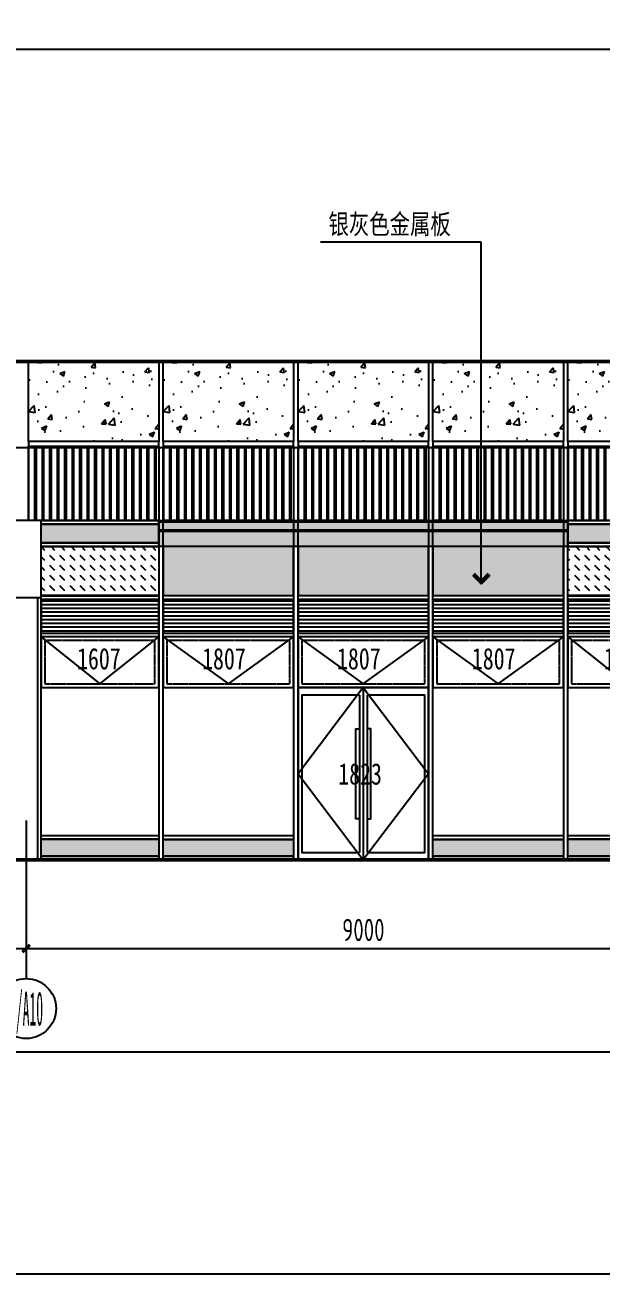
# Model space of a CAD drawing. Extents: x 72637 to 526294, y -245768 to 30884.
# Drawn here: x 215628 to 223315, y -110581 to -93920 of the extents above; entities that cross this region are included whole.
import ezdxf
from ezdxf.enums import TextEntityAlignment as Align

# ---------------------------------------------------------------- set-up
doc = ezdxf.new("R2010")
doc.units = 0
doc.header["$LTSCALE"] = 10
doc.header["$MEASUREMENT"] = 0
doc.linetypes.add('DASH', pattern=[0.35, 0.25, -0.1])
for name, color, linetype in [('$1$05-填充_天正', 26, 'Continuous'), ('01-标注_符号', 200, 'Continuous'), ('01-标注_轴线坐标', 132, 'Continuous'), ('02-TEXT_标注', 130, 'Continuous'), ('02-TEXT_轴号', 7, 'Continuous'), ('05-填充_156', 156, 'Continuous'), ('05-填充_168', 168, 'Continuous'), ('05-填充_18', 18, 'Continuous'), ('A-C_玻璃幕墙', 140, 'Continuous'), ('A-C_窗', 140, 'Continuous'), ('A-C_门', 150, 'Continuous'), ('AXIS_TEXT', 7, 'Continuous'), ('D-铝板', 181, 'Continuous'), ('E-立面轮廓', 241, 'Continuous')]:
    doc.layers.add(name, color=color, linetype=linetype)
doc.layers.add('04-不打印_辅助线', color=165, linetype='Continuous', plot=False)
doc.layers.add('DIM_MODI', color=6, linetype='Continuous', plot=False)
doc.styles.add('_TCH_AXIS', font='STXIHEI.TTF', dxfattribs={"width": 0.75})
doc.styles.add('_TCH_DIM_T3', font='ROS1', dxfattribs={"width": 0.8, "bigfont": 'JD'})
doc.styles.add('_TCH_LABEL', font='', dxfattribs={"width": 0.75})
doc.styles.add('COMPLEX', font='COMPLEX')
doc.styles.add('logo-3', font='', dxfattribs={"width": 0.8})
doc.styles.get("Standard").update_dxf_attribs({"font": 'STXIHEI.TTF', "width": 0.75})
doc.styles.get('_TCH_LABEL').set_extended_font_data('SimSun')
doc.styles.get('logo-3').set_extended_font_data('SimSun')
doc.dimstyles.new('_TCH_ARCH&&100', dxfattribs={"dimtxt": 297.5, "dimasz": 100, "dimexe": 250, "dimexo": 300, "dimgap": 100, "dimtad": 1, "dimdec": 0, "dimzin": 0, "dimdsep": 46, "dimtxsty": '_TCH_DIM_T3', "dimblk": 'ARCHTICK', "dimcen": 0.09, "dimclrt": 7, "dimazin": 2, "dimtfac": 1, "dimtdec": 0, "dimtix": 1, "dimtmove": 2, "dimatfit": 3, "dimfxl": 0, "dimtolj": 1, "dimtzin": 0, "dimarcsym": 0})
doc.dimstyles.new('副本 ISO-1', dxfattribs={"dimtxt": 2.5, "dimasz": 1.5, "dimexe": 1.25, "dimexo": 0.625, "dimtad": 1, "dimdec": 0, "dimtxsty": 'logo-3', "dimblk": 'ARCHTICK', "dimcen": 2.5, "dimdle": 1, "dimadec": 0, "dimazin": 0, "dimtfac": 1, "dimtdec": 0, "dimtix": 1, "dimtmove": 0, "dimatfit": 3, "dimldrblk": 'AR', "dimfxl": 0, "dimarcsym": 0})

# ---------------------------------------------------------------- blocks, each defined once
blk = doc.blocks.new('jhkuyfuk')
blk.add_lwpolyline([(-200, 0), (200, 0), (200, 4530), (-200, 4530)], close=True)
for points in [[(-200, 3500), (200, 3500)], [(-150, 3500), (-150, 0)], [(150, 3500), (150, 0)]]:
    blk.add_lwpolyline(points)
blk = doc.blocks.new('*U138')
at = {"layer": 'A-C_玻璃幕墙'}
blk.add_lwpolyline([(-30, 2265), (-30, -2265), (30, -2265), (30, 2265)], dxfattribs=at)
blk = doc.blocks.new('*U139')
at = {"layer": 'A-C_玻璃幕墙', "color": 0, "linetype": 'ByBlock', "lineweight": -2, "transparency": 16777216}
for p in [(0, 0), (1800, 0), (3600, 0), (5400, 0)]:
    blk.add_blockref('*U138', p, dxfattribs=at)
blk = doc.blocks.new('A$C5BC7050D')
for points in [[(-1735, 0), (5, 0), (5, 2300), (-1735, 2300)], [(-915, 550), (-965, 550), (-965, 1750), (-915, 1750)], [(-815, 550), (-765, 550), (-765, 1750), (-815, 1750)]]:
    blk.add_lwpolyline(points, close=True)
for points in [[(-865, 2300), (-1735, 1150), (-865, 0)], [(-915, 2200), (-1685, 2200), (-1685, 100), (-915, 100)], [(-915, 2200), (-915, 100)], [(-865, 2300), (-865, 0)], [(-865, 2300), (5, 1150), (-865, 0)], [(-815, 2200), (-815, 100)], [(-815, 100), (-45, 100), (-45, 2200), (-815, 2200)]]:
    blk.add_lwpolyline(points)
at = {"layer": '04-不打印_辅助线', "style": '_TCH_AXIS', "width": 0.75}
blk.add_text('1823', height=285.4, dxfattribs=at).set_placement((-1199, 1005))
blk = doc.blocks.new('*U148')
at = {"layer": '05-填充_156'}
h = blk.add_hatch(dxfattribs=at)
h.set_pattern_fill('DASH', color=256, scale=100, angle=315)
h.set_pattern_definition([(315, (-155019.49, 99447.835), (134.70384, -3e-14), [95.25, -95.25])])
h.paths.add_polyline_path([(0, 655), (1570, 655), (1570, 0), (0, 0)])
blk.add_lwpolyline([(0, 655), (1570, 655), (1570, 0), (0, 0)], close=True)
blk = doc.blocks.new('*U155')
at = {"layer": 'A-C_玻璃幕墙'}
blk.add_blockref('*U148', (-785, -327), dxfattribs=at)
blk = doc.blocks.new('*U156')
at = {"layer": 'A-C_玻璃幕墙', "color": 0, "linetype": 'ByBlock', "lineweight": -2, "transparency": 16777216}
for p in [(0, 0), (7030, 0)]:
    blk.add_blockref('*U155', p, dxfattribs=at)
blk = doc.blocks.new('jtdyy')
at = {"layer": '05-填充_168'}
h = blk.add_hatch(color=256, dxfattribs=at)
h.dxf.hatch_style = 1
h.paths.add_polyline_path([(1570, 50), (0, 50), (0, 275), (1570, 275)])
for points in [[(1570, 275), (0, 275), (0, 325), (1570, 325)], [(1570, 50), (0, 50), (0, 275), (1570, 275)], [(1570, 0), (0, 0), (0, 50), (1570, 50)]]:
    blk.add_lwpolyline(points, close=True)
blk = doc.blocks.new('jhtdrjytd')
at = {"layer": '05-填充_156'}
h = blk.add_hatch(dxfattribs=at)
h.set_pattern_fill('_USER', color=256, scale=50, pattern_type=0)
h.set_pattern_definition([(0, (770, 50), (0, 50), [])])
h.paths.add_polyline_path([(0, 50), (1570, 50), (1570, 500), (0, 500)])
at = {"layer": '05-填充_168'}
h = blk.add_hatch(color=256, dxfattribs=at)
h.dxf.hatch_style = 1
h.paths.add_polyline_path([(1570, 1255), (0, 1255), (0, 1505), (1570, 1505)])
for points in [[(1570, 1505), (0, 1505), (0, 1555), (1570, 1555)], [(1570, 1255), (0, 1255), (0, 1505), (1570, 1505)], [(1570, 1205), (0, 1205), (0, 1255), (1570, 1255)], [(1570, 500), (0, 500), (0, 550), (1570, 550)], [(0, 50), (1570, 50), (1570, 500), (0, 500)], [(1570, 0), (0, 0), (0, 50), (1570, 50)]]:
    blk.add_lwpolyline(points, close=True)
blk = doc.blocks.new('*U183')
at = {"layer": 'A-C_玻璃幕墙'}
for name, p in [('jhtdrjytd', (-785, 710)), ('jtdyy', (-785, -2265))]:
    blk.add_blockref(name, p, dxfattribs=at)
blk = doc.blocks.new('*U184')
at = {"layer": 'A-C_玻璃幕墙', "color": 0, "linetype": 'ByBlock', "lineweight": -2, "transparency": 16777216}
for p in [(0, 0), (7030, 0)]:
    blk.add_blockref('*U183', p, dxfattribs=at)
blk = doc.blocks.new('*U126')
at = {"layer": '05-填充_156'}
h = blk.add_hatch(dxfattribs=at)
h.set_pattern_fill('_USER', color=256, scale=50, pattern_type=0)
h.set_pattern_definition([(0, (940, 50), (0, 50), [])])
h.paths.add_polyline_path([(0, 50), (1740, 50), (1740, 500), (0, 500)])
at = {"layer": '05-填充_168'}
h = blk.add_hatch(color=256, dxfattribs=at)
h.dxf.hatch_style = 1
h.paths.add_polyline_path([(1740, 1205), (0, 1205), (0, 550), (1740, 550)])
for points in [[(0, 1555), (1740, 1555)], [(1740, 1205), (0, 1205)]]:
    blk.add_lwpolyline(points)
for points in [[(0, 550), (1740, 550), (1740, 1205), (0, 1205)], [(1740, 500), (0, 500), (0, 550), (1740, 550)], [(0, 50), (1740, 50), (1740, 500), (0, 500)], [(1740, 0), (0, 0), (0, 50), (1740, 50)]]:
    blk.add_lwpolyline(points, close=True)
blk = doc.blocks.new('*U185')
at = {"layer": 'A-C_玻璃幕墙'}
blk.add_blockref('*U126', (-870, -777), dxfattribs=at)
blk = doc.blocks.new('*U186')
at = {"layer": 'A-C_玻璃幕墙', "color": 0, "linetype": 'ByBlock', "lineweight": -2, "transparency": 16777216}
for p in [(0, 0), (1800, 0), (3600, 0)]:
    blk.add_blockref('*U185', p, dxfattribs=at)
blk = doc.blocks.new('*U167')
at = {"layer": '05-填充_168'}
h = blk.add_hatch(color=256, dxfattribs=at)
h.dxf.hatch_style = 1
h.paths.add_polyline_path([(1740, 50), (0, 50), (0, 275), (1740, 275)])
for points in [[(1740, 275), (0, 275), (0, 325), (1740, 325)], [(1740, 50), (0, 50), (0, 275), (1740, 275)], [(1740, 0), (0, 0), (0, 50), (1740, 50)]]:
    blk.add_lwpolyline(points, close=True)
blk = doc.blocks.new('*U187')
at = {"layer": 'A-C_玻璃幕墙'}
blk.add_blockref('*U167', (-870, -163), dxfattribs=at)
blk = doc.blocks.new('*U182')
at = {"layer": 'A-C_玻璃幕墙', "color": 0, "linetype": 'ByBlock', "lineweight": -2, "transparency": 16777216}
for p in [(0, 0), (3600, 0)]:
    blk.add_blockref('*U187', p, dxfattribs=at)
blk = doc.blocks.new('*U88')
at = {"layer": '05-填充_18'}
h = blk.add_hatch(color=256, dxfattribs=at)
h.dxf.hatch_style = 1
h.paths.add_polyline_path([(0, 350), (5460, 350), (5460, 0), (0, 0)])
blk.add_lwpolyline([(0, 350), (5460, 350), (5460, 0), (0, 0)], close=True)
for points in [[(5460, 325), (0, 325)], [(0, 225), (5460, 225)], [(5460, 200), (0, 200)]]:
    blk.add_lwpolyline(points)
blk = doc.blocks.new('A$C2E0A5E3B')
blk.add_lwpolyline([(-5, 0), (1735, 0), (1735, 675), (-5, 675)], close=True)
for points in [[(-5, 675), (865, 50)], [(865, 50), (1735, 675)]]:
    blk.add_lwpolyline(points)
at = {"linetype": 'DASH'}
blk.add_lwpolyline([(45, 50), (1685, 50), (1685, 625), (45, 625)], close=True, dxfattribs=at)
at = {"layer": '04-不打印_辅助线', "width": 0.75}
blk.add_text('1807', height=285.4, dxfattribs=at).set_placement((514, 242))
blk = doc.blocks.new('*U411')
at = {"layer": 'A-C_窗'}
blk.add_blockref('A$C2E0A5E3B', (-865, -337.5), dxfattribs=at)
blk = doc.blocks.new('*U412')
at = {"layer": 'A-C_窗', "color": 0, "linetype": 'ByBlock', "lineweight": -2, "transparency": 16777216}
for p in [(0, 0), (1800, 0), (3600, 0)]:
    blk.add_blockref('*U411', p, dxfattribs=at)
blk = doc.blocks.new('djaslkdjlaskjd')
blk.add_lwpolyline([(-5, 0), (1565, 0), (1565, 675), (-5, 675)], close=True)
for points in [[(-5, 675), (780, 50)], [(780, 50), (1565, 675)]]:
    blk.add_lwpolyline(points)
at = {"linetype": 'DASH'}
blk.add_lwpolyline([(45, 50), (1515, 50), (1515, 625), (45, 625)], close=True, dxfattribs=at)
at = {"layer": '04-不打印_辅助线', "width": 0.75}
blk.add_text('1607', height=285.4, dxfattribs=at).set_placement((475, 242))
blk = doc.blocks.new('*U2227')
at = {"layer": 'A-C_窗'}
blk.add_blockref('djaslkdjlaskjd', (-780, -337.5), dxfattribs=at)
blk = doc.blocks.new('*U2228')
at = {"layer": 'DIM_MODI', "color": 0, "linetype": 'ByBlock', "lineweight": -2, "transparency": 16777216}
for p in [(0, 0), (7030, 0)]:
    blk.add_blockref('*U2227', p, dxfattribs=at)
blk = doc.blocks.new('_ArchTick')
at = {"color": 0, "linetype": 'ByBlock', "const_width": 0.4}
blk.add_lwpolyline([(-0.5, -0.5), (0.5, 0.5)], dxfattribs=at)
blk = doc.blocks.new('*X11')
at = {"color": 0}
for p, q in [((-1012.301, 1692.734), (-1012.295, 1692.734)), ((-1012.301, 1692.711), (-1012.301, 1692.734)), ((-1012.3, 1692.735), (-1012.296, 1692.735)), ((-1012.3, 1692.71), (-1012.3, 1692.735)), ((-1012.299, 1692.736), (-1012.297, 1692.736)), ((-1012.299, 1692.709), (-1012.299, 1692.736)), ((-1012.298, 1692.708), (-1012.298, 1692.736)), ((-1012.297, 1692.707), (-1012.297, 1692.735)), ((-1012.296, 1692.706), (-1012.296, 1692.734)), ((-1012.295, 1692.705), (-1012.295, 1692.733)), ((-1012.312, 1692.723), (-1012.284, 1692.723)), ((-1012.312, 1692.722), (-1012.312, 1692.723)), ((-1012.311, 1692.724), (-1012.285, 1692.724)), ((-1012.311, 1692.721), (-1012.311, 1692.724)), ((-1012.311, 1692.722), (-1012.283, 1692.722)), ((-1012.31, 1692.725), (-1012.286, 1692.725)), ((-1012.31, 1692.72), (-1012.31, 1692.725)), ((-1012.31, 1692.721), (-1012.282, 1692.721)), ((-1012.309, 1692.726), (-1012.287, 1692.726)), ((-1012.309, 1692.719), (-1012.309, 1692.726)), ((-1012.309, 1692.72), (-1012.281, 1692.72)), ((-1012.308, 1692.727), (-1012.288, 1692.727)), ((-1012.308, 1692.718), (-1012.308, 1692.727)), ((-1012.308, 1692.719), (-1012.28, 1692.719)), ((-1012.307, 1692.728), (-1012.289, 1692.728)), ((-1012.307, 1692.717), (-1012.307, 1692.728)), ((-1012.307, 1692.718), (-1012.279, 1692.718)), ((-1012.306, 1692.729), (-1012.29, 1692.729)), ((-1012.306, 1692.716), (-1012.306, 1692.729)), ((-1012.306, 1692.717), (-1012.278, 1692.717)), ((-1012.305, 1692.73), (-1012.291, 1692.73)), ((-1012.305, 1692.715), (-1012.305, 1692.73)), ((-1012.305, 1692.716), (-1012.277, 1692.716)), ((-1012.304, 1692.731), (-1012.292, 1692.731)), ((-1012.304, 1692.714), (-1012.304, 1692.731)), ((-1012.304, 1692.715), (-1012.276, 1692.715)), ((-1012.303, 1692.732), (-1012.293, 1692.732)), ((-1012.303, 1692.713), (-1012.303, 1692.732)), ((-1012.303, 1692.714), (-1012.275, 1692.714)), ((-1012.302, 1692.733), (-1012.294, 1692.733)), ((-1012.302, 1692.712), (-1012.302, 1692.733)), ((-1012.302, 1692.713), (-1012.274, 1692.713)), ((-1012.301, 1692.712), (-1012.273, 1692.712)), ((-1012.3, 1692.711), (-1012.272, 1692.711)), ((-1012.299, 1692.71), (-1012.271, 1692.71)), ((-1012.299, 1692.631), (-1012.27, 1692.631)), ((-1012.299, 1692.604), (-1012.299, 1692.631)), ((-1012.298, 1692.709), (-1012.27, 1692.709)), ((-1012.298, 1692.632), (-1012.269, 1692.632)), ((-1012.298, 1692.603), (-1012.298, 1692.632)), ((-1012.297, 1692.708), (-1012.269, 1692.708)), ((-1012.297, 1692.633), (-1012.268, 1692.633)), ((-1012.297, 1692.604), (-1012.297, 1692.633)), ((-1012.296, 1692.707), (-1012.268, 1692.707)), ((-1012.296, 1692.634), (-1012.267, 1692.634)), ((-1012.296, 1692.605), (-1012.296, 1692.634)), ((-1012.295, 1692.706), (-1012.267, 1692.706)), ((-1012.295, 1692.635), (-1012.266, 1692.635)), ((-1012.295, 1692.606), (-1012.295, 1692.635)), ((-1012.294, 1692.704), (-1012.294, 1692.732)), ((-1012.294, 1692.705), (-1012.266, 1692.705)), ((-1012.294, 1692.636), (-1012.265, 1692.636)), ((-1012.294, 1692.607), (-1012.294, 1692.636)), ((-1012.293, 1692.703), (-1012.293, 1692.731)), ((-1012.293, 1692.704), (-1012.265, 1692.704)), ((-1012.293, 1692.637), (-1012.264, 1692.637)), ((-1012.293, 1692.608), (-1012.293, 1692.637)), ((-1012.292, 1692.702), (-1012.292, 1692.73)), ((-1012.292, 1692.703), (-1012.264, 1692.703)), ((-1012.292, 1692.638), (-1012.263, 1692.638)), ((-1012.292, 1692.609), (-1012.292, 1692.638)), ((-1012.291, 1692.701), (-1012.291, 1692.729)), ((-1012.291, 1692.702), (-1012.263, 1692.702)), ((-1012.291, 1692.639), (-1012.262, 1692.639)), ((-1012.291, 1692.61), (-1012.291, 1692.639)), ((-1012.29, 1692.7), (-1012.29, 1692.728)), ((-1012.29, 1692.701), (-1012.262, 1692.701)), ((-1012.29, 1692.64), (-1012.261, 1692.64)), ((-1012.29, 1692.611), (-1012.29, 1692.64)), ((-1012.289, 1692.699), (-1012.289, 1692.727)), ((-1012.289, 1692.7), (-1012.261, 1692.7)), ((-1012.289, 1692.641), (-1012.26, 1692.641)), ((-1012.289, 1692.612), (-1012.289, 1692.641)), ((-1012.288, 1692.698), (-1012.288, 1692.726)), ((-1012.288, 1692.699), (-1012.26, 1692.699)), ((-1012.288, 1692.642), (-1012.259, 1692.642)), ((-1012.288, 1692.613), (-1012.288, 1692.642)), ((-1012.287, 1692.697), (-1012.287, 1692.725)), ((-1012.287, 1692.698), (-1012.259, 1692.698)), ((-1012.287, 1692.643), (-1012.258, 1692.643)), ((-1012.287, 1692.614), (-1012.287, 1692.643)), ((-1012.286, 1692.696), (-1012.286, 1692.724)), ((-1012.286, 1692.697), (-1012.258, 1692.697)), ((-1012.286, 1692.644), (-1012.257, 1692.644)), ((-1012.286, 1692.615), (-1012.286, 1692.644)), ((-1012.285, 1692.695), (-1012.285, 1692.723)), ((-1012.285, 1692.696), (-1012.257, 1692.696)), ((-1012.285, 1692.645), (-1012.256, 1692.645)), ((-1012.285, 1692.616), (-1012.285, 1692.645)), ((-1012.284, 1692.694), (-1012.284, 1692.722)), ((-1012.284, 1692.695), (-1012.256, 1692.695)), ((-1012.284, 1692.646), (-1012.255, 1692.646)), ((-1012.284, 1692.617), (-1012.284, 1692.646)), ((-1012.283, 1692.693), (-1012.283, 1692.721)), ((-1012.283, 1692.694), (-1012.255, 1692.694)), ((-1012.283, 1692.647), (-1012.254, 1692.647)), ((-1012.283, 1692.618), (-1012.283, 1692.647)), ((-1012.282, 1692.692), (-1012.282, 1692.72)), ((-1012.282, 1692.693), (-1012.254, 1692.693)), ((-1012.282, 1692.648), (-1012.253, 1692.648)), ((-1012.282, 1692.619), (-1012.282, 1692.648)), ((-1012.281, 1692.691), (-1012.281, 1692.719)), ((-1012.281, 1692.692), (-1012.253, 1692.692)), ((-1012.281, 1692.649), (-1012.252, 1692.649)), ((-1012.281, 1692.62), (-1012.281, 1692.649)), ((-1012.28, 1692.69), (-1012.28, 1692.718)), ((-1012.28, 1692.691), (-1012.252, 1692.691)), ((-1012.28, 1692.65), (-1012.251, 1692.65)), ((-1012.28, 1692.621), (-1012.28, 1692.65)), ((-1012.279, 1692.689), (-1012.279, 1692.717)), ((-1012.279, 1692.69), (-1012.251, 1692.69)), ((-1012.279, 1692.651), (-1012.25, 1692.651)), ((-1012.279, 1692.622), (-1012.279, 1692.651)), ((-1012.278, 1692.688), (-1012.278, 1692.716)), ((-1012.278, 1692.689), (-1012.25, 1692.689)), ((-1012.278, 1692.652), (-1012.249, 1692.652)), ((-1012.278, 1692.623), (-1012.278, 1692.652)), ((-1012.277, 1692.687), (-1012.277, 1692.715)), ((-1012.277, 1692.688), (-1012.249, 1692.688)), ((-1012.277, 1692.653), (-1012.248, 1692.653)), ((-1012.277, 1692.624), (-1012.277, 1692.653)), ((-1012.276, 1692.686), (-1012.276, 1692.714)), ((-1012.276, 1692.687), (-1012.248, 1692.687)), ((-1012.276, 1692.654), (-1012.247, 1692.654)), ((-1012.276, 1692.625), (-1012.276, 1692.654)), ((-1012.275, 1692.685), (-1012.275, 1692.713)), ((-1012.275, 1692.686), (-1012.247, 1692.686)), ((-1012.275, 1692.655), (-1012.246, 1692.655)), ((-1012.275, 1692.626), (-1012.275, 1692.655)), ((-1012.274, 1692.684), (-1012.274, 1692.712)), ((-1012.274, 1692.685), (-1012.246, 1692.685)), ((-1012.274, 1692.656), (-1012.245, 1692.656)), ((-1012.274, 1692.627), (-1012.274, 1692.656)), ((-1012.273, 1692.683), (-1012.273, 1692.711)), ((-1012.273, 1692.684), (-1012.245, 1692.684)), ((-1012.273, 1692.657), (-1012.244, 1692.657)), ((-1012.273, 1692.628), (-1012.273, 1692.657)), ((-1012.272, 1692.682), (-1012.272, 1692.71)), ((-1012.272, 1692.683), (-1012.244, 1692.683)), ((-1012.272, 1692.658), (-1012.243, 1692.658)), ((-1012.272, 1692.629), (-1012.272, 1692.658)), ((-1012.271, 1692.681), (-1012.271, 1692.709)), ((-1012.271, 1692.682), (-1012.243, 1692.682)), ((-1012.271, 1692.659), (-1012.242, 1692.659)), ((-1012.271, 1692.63), (-1012.271, 1692.659)), ((-1012.27, 1692.68), (-1012.27, 1692.708)), ((-1012.27, 1692.681), (-1012.242, 1692.681)), ((-1012.27, 1692.66), (-1012.241, 1692.66)), ((-1012.27, 1692.631), (-1012.27, 1692.66)), ((-1012.269, 1692.679), (-1012.269, 1692.707)), ((-1012.269, 1692.68), (-1012.241, 1692.68)), ((-1012.269, 1692.661), (-1012.24, 1692.661)), ((-1012.269, 1692.632), (-1012.269, 1692.661)), ((-1012.268, 1692.678), (-1012.268, 1692.706)), ((-1012.268, 1692.679), (-1012.24, 1692.679)), ((-1012.268, 1692.662), (-1012.239, 1692.662)), ((-1012.268, 1692.633), (-1012.268, 1692.662)), ((-1012.267, 1692.677), (-1012.267, 1692.705)), ((-1012.267, 1692.678), (-1012.239, 1692.678)), ((-1012.267, 1692.663), (-1012.238, 1692.663)), ((-1012.267, 1692.634), (-1012.267, 1692.663)), ((-1012.266, 1692.676), (-1012.266, 1692.704)), ((-1012.266, 1692.677), (-1012.238, 1692.677)), ((-1012.266, 1692.664), (-1012.237, 1692.664)), ((-1012.266, 1692.635), (-1012.266, 1692.664)), ((-1012.265, 1692.675), (-1012.265, 1692.703)), ((-1012.265, 1692.676), (-1012.237, 1692.676)), ((-1012.265, 1692.665), (-1012.236, 1692.665)), ((-1012.265, 1692.636), (-1012.265, 1692.665)), ((-1012.264, 1692.674), (-1012.264, 1692.702)), ((-1012.264, 1692.675), (-1012.236, 1692.675)), ((-1012.264, 1692.666), (-1012.235, 1692.666)), ((-1012.264, 1692.637), (-1012.264, 1692.666)), ((-1012.263, 1692.673), (-1012.263, 1692.701)), ((-1012.263, 1692.674), (-1012.235, 1692.674)), ((-1012.263, 1692.667), (-1012.234, 1692.667)), ((-1012.263, 1692.638), (-1012.263, 1692.667)), ((-1012.262, 1692.672), (-1012.262, 1692.7)), ((-1012.262, 1692.673), (-1012.234, 1692.673)), ((-1012.262, 1692.668), (-1012.233, 1692.668)), ((-1012.262, 1692.639), (-1012.262, 1692.668)), ((-1012.261, 1692.671), (-1012.261, 1692.699)), ((-1012.261, 1692.672), (-1012.233, 1692.672)), ((-1012.261, 1692.669), (-1012.232, 1692.669)), ((-1012.261, 1692.64), (-1012.261, 1692.669)), ((-1012.26, 1692.67), (-1012.26, 1692.698)), ((-1012.26, 1692.671), (-1012.232, 1692.671)), ((-1012.26, 1692.67), (-1012.231, 1692.67)), ((-1012.26, 1692.641), (-1012.26, 1692.67)), ((-1012.259, 1692.642), (-1012.259, 1692.697)), ((-1012.258, 1692.643), (-1012.258, 1692.696)), ((-1012.257, 1692.644), (-1012.257, 1692.695)), ((-1012.256, 1692.645), (-1012.256, 1692.694)), ((-1012.255, 1692.646), (-1012.255, 1692.693)), ((-1012.254, 1692.647), (-1012.254, 1692.692)), ((-1012.253, 1692.648), (-1012.253, 1692.691)), ((-1012.252, 1692.649), (-1012.252, 1692.69)), ((-1012.251, 1692.65), (-1012.251, 1692.689)), ((-1012.25, 1692.651), (-1012.25, 1692.688)), ((-1012.249, 1692.652), (-1012.249, 1692.687)), ((-1012.248, 1692.653), (-1012.248, 1692.686)), ((-1012.247, 1692.654), (-1012.247, 1692.685)), ((-1012.246, 1692.655), (-1012.246, 1692.684)), ((-1012.245, 1692.656), (-1012.245, 1692.683)), ((-1012.244, 1692.657), (-1012.244, 1692.682)), ((-1012.243, 1692.658), (-1012.243, 1692.681)), ((-1012.242, 1692.659), (-1012.242, 1692.68)), ((-1012.241, 1692.66), (-1012.241, 1692.679)), ((-1012.24, 1692.661), (-1012.24, 1692.678)), ((-1012.239, 1692.662), (-1012.239, 1692.677)), ((-1012.238, 1692.663), (-1012.238, 1692.676)), ((-1012.237, 1692.664), (-1012.237, 1692.675)), ((-1012.236, 1692.665), (-1012.236, 1692.674)), ((-1012.235, 1692.666), (-1012.235, 1692.673)), ((-1012.234, 1692.667), (-1012.234, 1692.672)), ((-1012.233, 1692.668), (-1012.233, 1692.671)), ((-1012.232, 1692.669), (-1012.232, 1692.67)), ((-1012.312, 1692.618), (-1012.283, 1692.618)), ((-1012.312, 1692.617), (-1012.312, 1692.618)), ((-1012.311, 1692.619), (-1012.282, 1692.619)), ((-1012.311, 1692.616), (-1012.311, 1692.619)), ((-1012.311, 1692.617), (-1012.284, 1692.617)), ((-1012.31, 1692.62), (-1012.281, 1692.62)), ((-1012.31, 1692.615), (-1012.31, 1692.62)), ((-1012.31, 1692.616), (-1012.285, 1692.616)), ((-1012.309, 1692.621), (-1012.28, 1692.621)), ((-1012.309, 1692.614), (-1012.309, 1692.621)), ((-1012.309, 1692.615), (-1012.286, 1692.615)), ((-1012.308, 1692.622), (-1012.279, 1692.622)), ((-1012.308, 1692.613), (-1012.308, 1692.622)), ((-1012.308, 1692.614), (-1012.287, 1692.614)), ((-1012.307, 1692.623), (-1012.278, 1692.623)), ((-1012.307, 1692.612), (-1012.307, 1692.623)), ((-1012.307, 1692.613), (-1012.288, 1692.613)), ((-1012.306, 1692.624), (-1012.277, 1692.624)), ((-1012.306, 1692.611), (-1012.306, 1692.624)), ((-1012.306, 1692.612), (-1012.289, 1692.612)), ((-1012.305, 1692.625), (-1012.276, 1692.625)), ((-1012.305, 1692.61), (-1012.305, 1692.625)), ((-1012.305, 1692.611), (-1012.29, 1692.611)), ((-1012.304, 1692.626), (-1012.275, 1692.626)), ((-1012.304, 1692.609), (-1012.304, 1692.626)), ((-1012.304, 1692.61), (-1012.291, 1692.61)), ((-1012.303, 1692.627), (-1012.274, 1692.627)), ((-1012.303, 1692.608), (-1012.303, 1692.627)), ((-1012.303, 1692.609), (-1012.292, 1692.609)), ((-1012.302, 1692.628), (-1012.273, 1692.628)), ((-1012.302, 1692.607), (-1012.302, 1692.628)), ((-1012.302, 1692.608), (-1012.293, 1692.608)), ((-1012.301, 1692.629), (-1012.272, 1692.629)), ((-1012.301, 1692.606), (-1012.301, 1692.629)), ((-1012.301, 1692.607), (-1012.294, 1692.607)), ((-1012.3, 1692.63), (-1012.271, 1692.63)), ((-1012.3, 1692.605), (-1012.3, 1692.63)), ((-1012.3, 1692.606), (-1012.295, 1692.606)), ((-1012.299, 1692.605), (-1012.296, 1692.605)), ((-1012.298, 1692.604), (-1012.297, 1692.604))]:
    blk.add_line(p, q, dxfattribs=at)
blk = doc.blocks.new('A-ARROW')
blk.add_lwpolyline([(0.081, 0.052), (0.067, 0.067), (0, 0), (0.067, -0.067), (0.081, -0.052), (0.028, 0)], close=True)
at = {"rotation": 180}
blk.add_blockref('*X11', (-1012.231, 1692.67), dxfattribs=at)
blk = doc.blocks.new('AR')
at = {"xscale": -21.59999999986031, "yscale": 21.59999999999127, "zscale": 21.6, "rotation": 359.9999997162888}
blk.add_blockref('A-ARROW', (0, 0), dxfattribs=at)
blk = doc.blocks.new('*U234')
at = {"layer": '05-填充_156'}
h = blk.add_hatch(dxfattribs=at)
h.set_pattern_fill('_USER', color=256, scale=100, angle=90, pattern_type=0)
h.set_pattern_definition([(90, (60, 940), (-100, 6e-15), [])])
h.paths.add_polyline_path([(0, 990), (1740, 990), (1740, 0), (0, 0)])
h = blk.add_hatch(dxfattribs=at)
h.set_pattern_fill('_USER', color=256, scale=100, angle=90, pattern_type=0)
h.set_pattern_definition([(90, (80, 940), (-100, 6e-15), [])])
h.paths.add_polyline_path([(0, 990), (1740, 990), (1740, 0), (0, 0)])
for points in [[(1740, 1050), (0, 1050), (0, 2120), (1740, 2120)], [(0, 990), (1740, 990), (1740, 1050), (0, 1050)], [(0, 990), (1740, 990), (1740, 0), (0, 0)]]:
    blk.add_lwpolyline(points, close=True)
blk = doc.blocks.new('_AXISO')
blk.add_circle((0, 0), 0.5)
at = {"layer": 'AXIS_TEXT', "style": 'COMPLEX', "width": 1.041667}
blk.add_attdef('A', text='', height=0.56, dxfattribs=at).set_placement((-0.25, -0.28), (0.25, -0.28), align=Align.FIT)
blk = doc.blocks.new('*D2494')
at = {"layer": '01-标注_轴线坐标', "color": 0, "lineweight": -2, "transparency": 16777216}
for p, q in [((206643, -104831), (206643, -106490)), ((215643, -104831), (215643, -106490)), ((206643, -106240), (215643, -106240))]:
    blk.add_line(p, q, dxfattribs=at)
at = {"layer": 'Defpoints', "color": 0, "transparency": 16777216}
for p in [(206643, -104531), (215643, -104531), (215643, -106240)]:
    blk.add_point(p, dxfattribs=at)
at = {"layer": '01-标注_轴线坐标', "color": 0, "lineweight": -2, "transparency": 16777216, "xscale": 100, "yscale": 100, "zscale": 100, "rotation": 180}
blk.add_blockref('_ArchTick', (206643, -106240), dxfattribs=at)
at = {"layer": '01-标注_轴线坐标', "color": 0, "lineweight": -2, "transparency": 16777216, "xscale": 100, "yscale": 100, "zscale": 100}
blk.add_blockref('_ArchTick', (215643, -106240), dxfattribs=at)
at = {"layer": '01-标注_轴线坐标', "color": 7, "transparency": 16777216, "insert": (211143, -105992), "char_height": 297.5, "attachment_point": 5, "style": '_TCH_DIM_T3'}
blk.add_mtext('\\A1;9000', dxfattribs=at)
blk = doc.blocks.new('*D2495')
at = {"layer": '01-标注_轴线坐标', "color": 0, "lineweight": -2, "transparency": 16777216}
for p, q in [((215643, -104831), (215643, -106490)), ((224643, -104831), (224643, -106490)), ((215643, -106240), (224643, -106240))]:
    blk.add_line(p, q, dxfattribs=at)
at = {"layer": 'Defpoints', "color": 0, "transparency": 16777216}
for p in [(215643, -104531), (224643, -104531), (224643, -106240)]:
    blk.add_point(p, dxfattribs=at)
at = {"layer": '01-标注_轴线坐标', "color": 0, "lineweight": -2, "transparency": 16777216, "xscale": 100, "yscale": 100, "zscale": 100, "rotation": 180}
blk.add_blockref('_ArchTick', (215643, -106240), dxfattribs=at)
at = {"layer": '01-标注_轴线坐标', "color": 0, "lineweight": -2, "transparency": 16777216, "xscale": 100, "yscale": 100, "zscale": 100}
blk.add_blockref('_ArchTick', (224643, -106240), dxfattribs=at)
at = {"layer": '01-标注_轴线坐标', "color": 7, "transparency": 16777216, "insert": (220143, -105992), "char_height": 297.5, "attachment_point": 5, "style": '_TCH_DIM_T3'}
blk.add_mtext('\\A1;9000', dxfattribs=at)

msp = doc.modelspace()

# ---------------------------------------------------------------- hatches: boundary and pattern name
at = {"layer": '$1$05-填充_天正'}
h = msp.add_hatch(dxfattribs=at)
h.set_pattern_fill('混凝土', color=256, scale=100)
h.set_pattern_definition([(50, (395075.1, 16140.1), (717.2602, -62.7521), [75, -825]), (355, (395075.1, 16140.1), (-138.7513, 752.1921), [60, -660]), (100.4514, (395134.9, 16134.85), (578.5094, 689.4395), [63.7402, -701.142]), (46.1842, (395075.1, 16340.1), (1067.241, -165.519), [112.5, -1237.5]), (96.6356, (395164, 16326.3), (934.6627, 974.118), [95.6103, -1051.713]), (351.1842, (395075.1, 16340.1), (934.662, 974.1186), [90, -990]), (21, (395175.1, 16290.1), (596.907, -402.6189), [75, -825]), (326, (395175.1, 16290.1), (243.3153, 725.15), [60, -660]), (71.4514, (395224.84, 16256.5), (840.2226, 322.5305), [63.7402, -701.142]), (37.5, (395075.1, 16140.08), (12.15986, 332.89385), [0, -652, 0, -670, 0, -662.5]), (7.5, (395075.1, 16140.1), (263.06954, 394.4117), [0, -382, 0, -637, 0, -252.5]), (327.5, (394852.1, 16140.08), (533.82244, -22.55487), [0, -250, 0, -780, 0, -1035]), (317.5, (394752.1, 16140.1), (583.1862, 100.105), [0, -325, 0, -518, 0, -735])])
h.paths.add_polyline_path([(215672.6, -98408), (217412.6, -98408), (217412.6, -99478), (215672.6, -99478)])
h = msp.add_hatch(dxfattribs=at)
h.set_pattern_fill('混凝土', color=256, scale=100)
h.set_pattern_definition([(50, (396875.1, 16140.1), (717.2602, -62.7521), [75, -825]), (355, (396875.1, 16140.1), (-138.7513, 752.1921), [60, -660]), (100.4514, (396934.9, 16134.85), (578.5094, 689.4395), [63.7402, -701.142]), (46.1842, (396875.1, 16340.1), (1067.241, -165.519), [112.5, -1237.5]), (96.6356, (396964, 16326.3), (934.6627, 974.118), [95.6103, -1051.713]), (351.1842, (396875.1, 16340.1), (934.662, 974.1186), [90, -990]), (21, (396975.1, 16290.1), (596.907, -402.6189), [75, -825]), (326, (396975.1, 16290.1), (243.3153, 725.15), [60, -660]), (71.4514, (397024.84, 16256.5), (840.2226, 322.5305), [63.7402, -701.142]), (37.5, (396875.1, 16140.08), (12.15986, 332.89385), [0, -652, 0, -670, 0, -662.5]), (7.5, (396875.1, 16140.1), (263.06954, 394.4117), [0, -382, 0, -637, 0, -252.5]), (327.5, (396652.1, 16140.08), (533.82244, -22.55487), [0, -250, 0, -780, 0, -1035]), (317.5, (396552.1, 16140.1), (583.1862, 100.105), [0, -325, 0, -518, 0, -735])])
h.paths.add_polyline_path([(217472.6, -98408), (219212.6, -98408), (219212.6, -99478), (217472.6, -99478)])
h = msp.add_hatch(dxfattribs=at)
h.set_pattern_fill('混凝土', color=256, scale=100)
h.set_pattern_definition([(50, (398675.1, 16140.1), (717.2602, -62.7521), [75, -825]), (355, (398675.1, 16140.1), (-138.7513, 752.1921), [60, -660]), (100.4514, (398734.9, 16134.85), (578.5094, 689.4395), [63.7402, -701.142]), (46.1842, (398675.1, 16340.1), (1067.241, -165.519), [112.5, -1237.5]), (96.6356, (398764, 16326.3), (934.6627, 974.118), [95.6103, -1051.713]), (351.1842, (398675.1, 16340.1), (934.662, 974.1186), [90, -990]), (21, (398775.1, 16290.1), (596.907, -402.6189), [75, -825]), (326, (398775.1, 16290.1), (243.3153, 725.15), [60, -660]), (71.4514, (398824.84, 16256.5), (840.2226, 322.5305), [63.7402, -701.142]), (37.5, (398675.1, 16140.08), (12.15986, 332.89385), [0, -652, 0, -670, 0, -662.5]), (7.5, (398675.1, 16140.1), (263.06954, 394.4117), [0, -382, 0, -637, 0, -252.5]), (327.5, (398452.1, 16140.08), (533.82244, -22.55487), [0, -250, 0, -780, 0, -1035]), (317.5, (398352.1, 16140.1), (583.1862, 100.105), [0, -325, 0, -518, 0, -735])])
h.paths.add_polyline_path([(219272.6, -98408), (221012.6, -98408), (221012.6, -99478), (219272.6, -99478)])
h = msp.add_hatch(dxfattribs=at)
h.set_pattern_fill('混凝土', color=256, scale=100)
h.set_pattern_definition([(50, (400475.1, 16140.1), (717.2602, -62.7521), [75, -825]), (355, (400475.1, 16140.1), (-138.7513, 752.1921), [60, -660]), (100.4514, (400534.9, 16134.85), (578.5094, 689.4395), [63.7402, -701.142]), (46.1842, (400475.1, 16340.1), (1067.241, -165.519), [112.5, -1237.5]), (96.6356, (400564, 16326.3), (934.6627, 974.118), [95.6103, -1051.713]), (351.1842, (400475.1, 16340.1), (934.662, 974.1186), [90, -990]), (21, (400575.1, 16290.1), (596.907, -402.6189), [75, -825]), (326, (400575.1, 16290.1), (243.3153, 725.15), [60, -660]), (71.4514, (400624.84, 16256.5), (840.2226, 322.5305), [63.7402, -701.142]), (37.5, (400475.1, 16140.08), (12.15986, 332.89385), [0, -652, 0, -670, 0, -662.5]), (7.5, (400475.1, 16140.1), (263.06954, 394.4117), [0, -382, 0, -637, 0, -252.5]), (327.5, (400252.1, 16140.08), (533.82244, -22.55487), [0, -250, 0, -780, 0, -1035]), (317.5, (400152.1, 16140.1), (583.1862, 100.105), [0, -325, 0, -518, 0, -735])])
h.paths.add_polyline_path([(221072.6, -98408), (222812.6, -98408), (222812.6, -99478), (221072.6, -99478)])
h = msp.add_hatch(dxfattribs=at)
h.set_pattern_fill('混凝土', color=256, scale=100)
h.set_pattern_definition([(50, (402275.1, 16140.1), (717.2602, -62.7521), [75, -825]), (355, (402275.1, 16140.1), (-138.7513, 752.1921), [60, -660]), (100.4514, (402334.9, 16134.85), (578.5094, 689.4395), [63.7402, -701.142]), (46.1842, (402275.1, 16340.1), (1067.241, -165.519), [112.5, -1237.5]), (96.6356, (402364, 16326.3), (934.6627, 974.118), [95.6103, -1051.713]), (351.1842, (402275.1, 16340.1), (934.662, 974.1186), [90, -990]), (21, (402375.1, 16290.1), (596.907, -402.6189), [75, -825]), (326, (402375.1, 16290.1), (243.3153, 725.15), [60, -660]), (71.4514, (402424.84, 16256.5), (840.2226, 322.5305), [63.7402, -701.142]), (37.5, (402275.1, 16140.08), (12.15986, 332.89385), [0, -652, 0, -670, 0, -662.5]), (7.5, (402275.1, 16140.1), (263.06954, 394.4117), [0, -382, 0, -637, 0, -252.5]), (327.5, (402052.1, 16140.08), (533.82244, -22.55487), [0, -250, 0, -780, 0, -1035]), (317.5, (401952.1, 16140.1), (583.1862, 100.105), [0, -325, 0, -518, 0, -735])])
h.paths.add_polyline_path([(222872.6, -98408), (224612.6, -98408), (224612.6, -99478), (222872.6, -99478)])

# ---------------------------------------------------------------- linework, layer by layer
at = {"layer": '01-标注_符号'}
msp.add_line((221716.7, -96817.1), (219573.3, -96817.1), dxfattribs=at)
at = {"layer": '01-标注_轴线坐标'}
msp.add_line((215642.6, -104530.9), (215642.6, -106640.3), dxfattribs=at)
at = {"layer": '04-不打印_辅助线'}
for points in [[(118747.5, -86708.1), (276006.9, -86708.1), (276006.9, -110581.4), (118747.5, -110581.4)], [(121958, -94242.8), (483151.6, -94242.8), (483151.6, -107623.6), (121958, -107623.6)]]:
    msp.add_lwpolyline(points, close=True, dxfattribs=at)
msp.add_lwpolyline([(86875.4, -99558), (483716.9, -99558)], dxfattribs=at)
at = {"layer": 'A-C_玻璃幕墙'}
msp.add_lwpolyline([(237812.6, -98408), (179442.6, -98408), (179442.6, -105058), (237812.6, -105058)], close=True, dxfattribs=at)
at = {"layer": 'E-立面轮廓', "const_width": 50}
msp.add_lwpolyline([(179446.6, -98408), (237812.6, -98408), (237812.6, -105058), (179446.6, -105058)], close=True, dxfattribs=at)
msp.add_lwpolyline([(173045.8, -105058), (244965, -105058)], dxfattribs=at)

# ---------------------------------------------------------------- block references
at = {"layer": '01-标注_轴线坐标'}
ref = msp.add_blockref('_AXISO', (215642.6, -107040.3), dxfattribs=dict(at, xscale=800, yscale=800, zscale=800))
ref.add_attrib('A', '1/A10', dxfattribs={"layer": '02-TEXT_轴号', "height": 452.55, "style": '_TCH_AXIS', "width": 0.350828}).set_placement((215416.3, -107266.5), (215868.8, -107266.5), align=Align.FIT)
at = {"layer": 'A-C_玻璃幕墙'}
for name, p in [('*U234', (215672.6, -100528)), ('*U234', (217472.6, -100528)), ('*U234', (219272.6, -100528)), ('*U234', (221072.6, -100528)), ('*U234', (222872.6, -100528)), ('jhkuyfuk', (215642.6, -105058)), ('*U184', (216627.6, -102793)), ('*U139', (217442.6, -102793)), ('*U186', (218342.6, -101305.5)), ('*U156', (216627.6, -101205.5)), ('*U182', (218342.6, -104895.5))]:
    msp.add_blockref(name, p, dxfattribs=at)
at = {"layer": 'A-C_窗'}
msp.add_blockref('*U412', (218342.6, -102420.5), dxfattribs=at)
at = {"layer": 'A-C_门'}
msp.add_blockref('A$C5BC7050D', (221007.6, -105058), dxfattribs=at)
at = {"layer": 'D-铝板'}
msp.add_blockref('*U88', (217412.6, -100878), dxfattribs=at)
at = {"layer": 'DIM_MODI'}
msp.add_blockref('*U2228', (216627.6, -102420.5), dxfattribs=at)

# ---------------------------------------------------------------- texts
at = {"layer": '02-TEXT_标注', "style": '_TCH_LABEL', "width": 0.75}
msp.add_text('银灰色金属板', height=265.82, dxfattribs=at).set_placement((219678.3, -96709.1))

# ---------------------------------------------------------------- dimensions: what is measured, and where the dimension line sits
at = {"layer": '01-标注_轴线坐标'}
for p1, p2, picture, middle in [((206642.6, -104530.9), (215642.6, -104530.9), '*D2494', (211142.6, -105991.5)), ((215642.6, -104530.9), (224642.6, -104530.9), '*D2495', (220142.6, -105991.5))]:
    dim = msp.add_aligned_dim(p1=p1, p2=p2, distance=-1709.4, dimstyle='_TCH_ARCH&&100', dxfattribs=at)
    dim.commit()
    dim.dimension.update_dxf_attribs({"geometry": picture, "text_midpoint": middle})

# ---------------------------------------------------------------- leaders
at = {"layer": '01-标注_符号'}
msp.add_leader([(221716.7, -101375.7), (221716.7, -96817.1)], dimstyle='副本 ISO-1', override={"dimasz": 75, "dimtad": 0}, dxfattribs=at)

doc.saveas('drawing.dxf')
